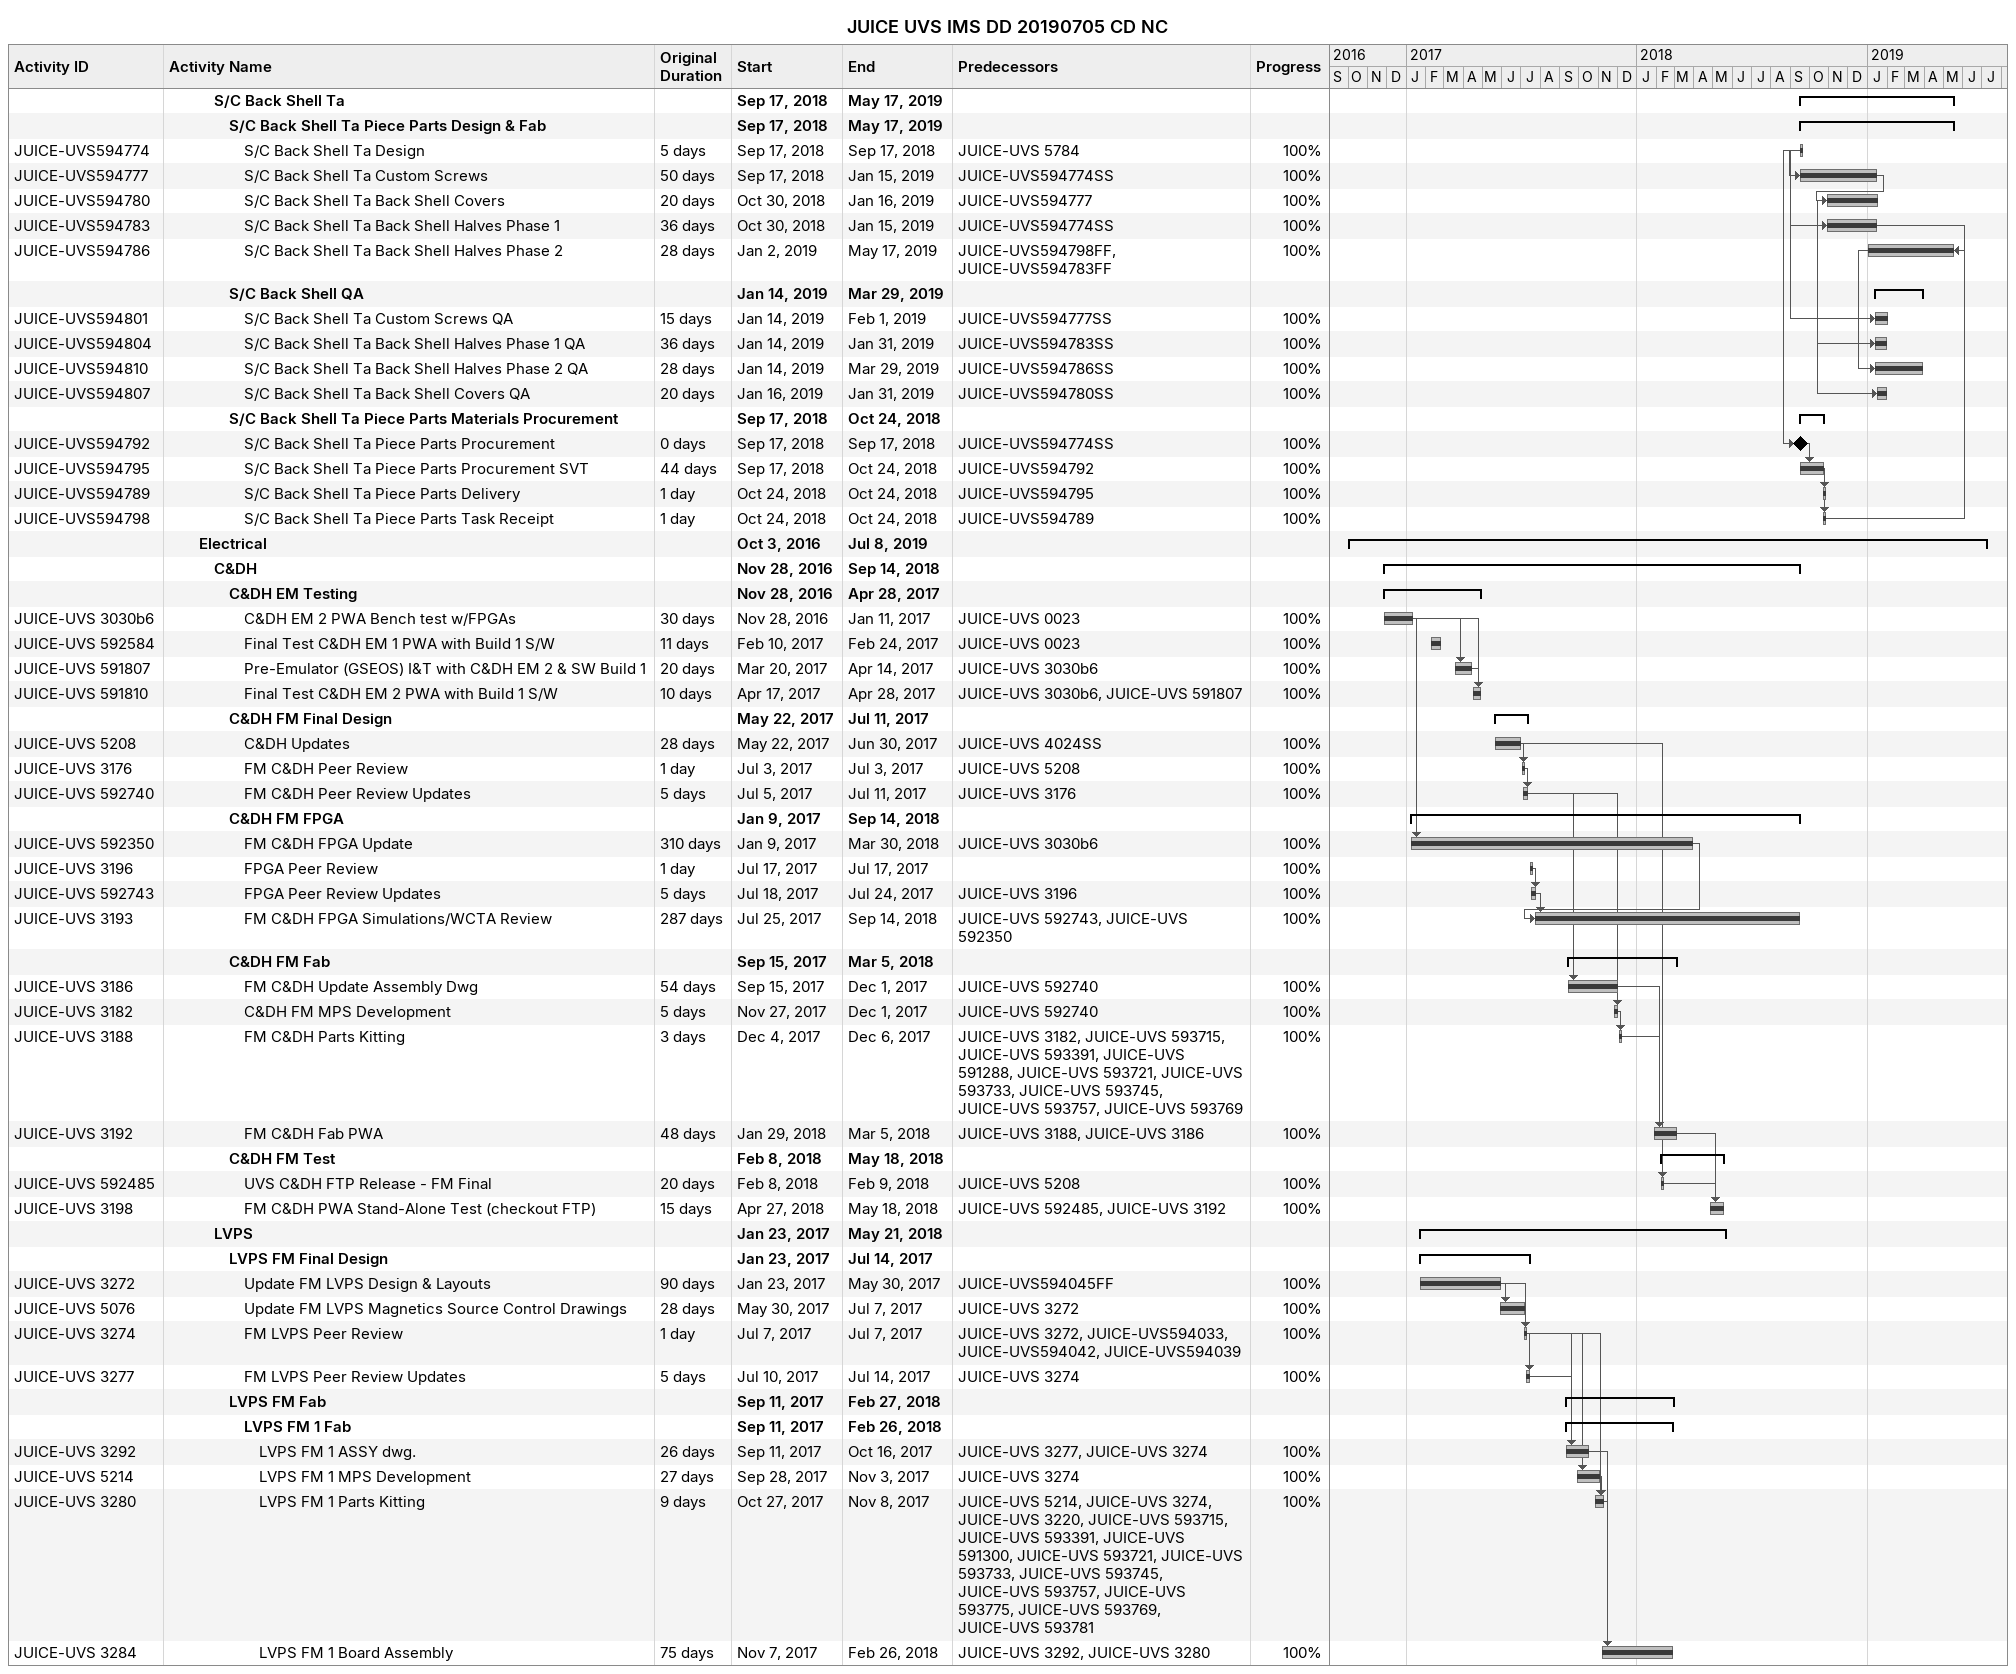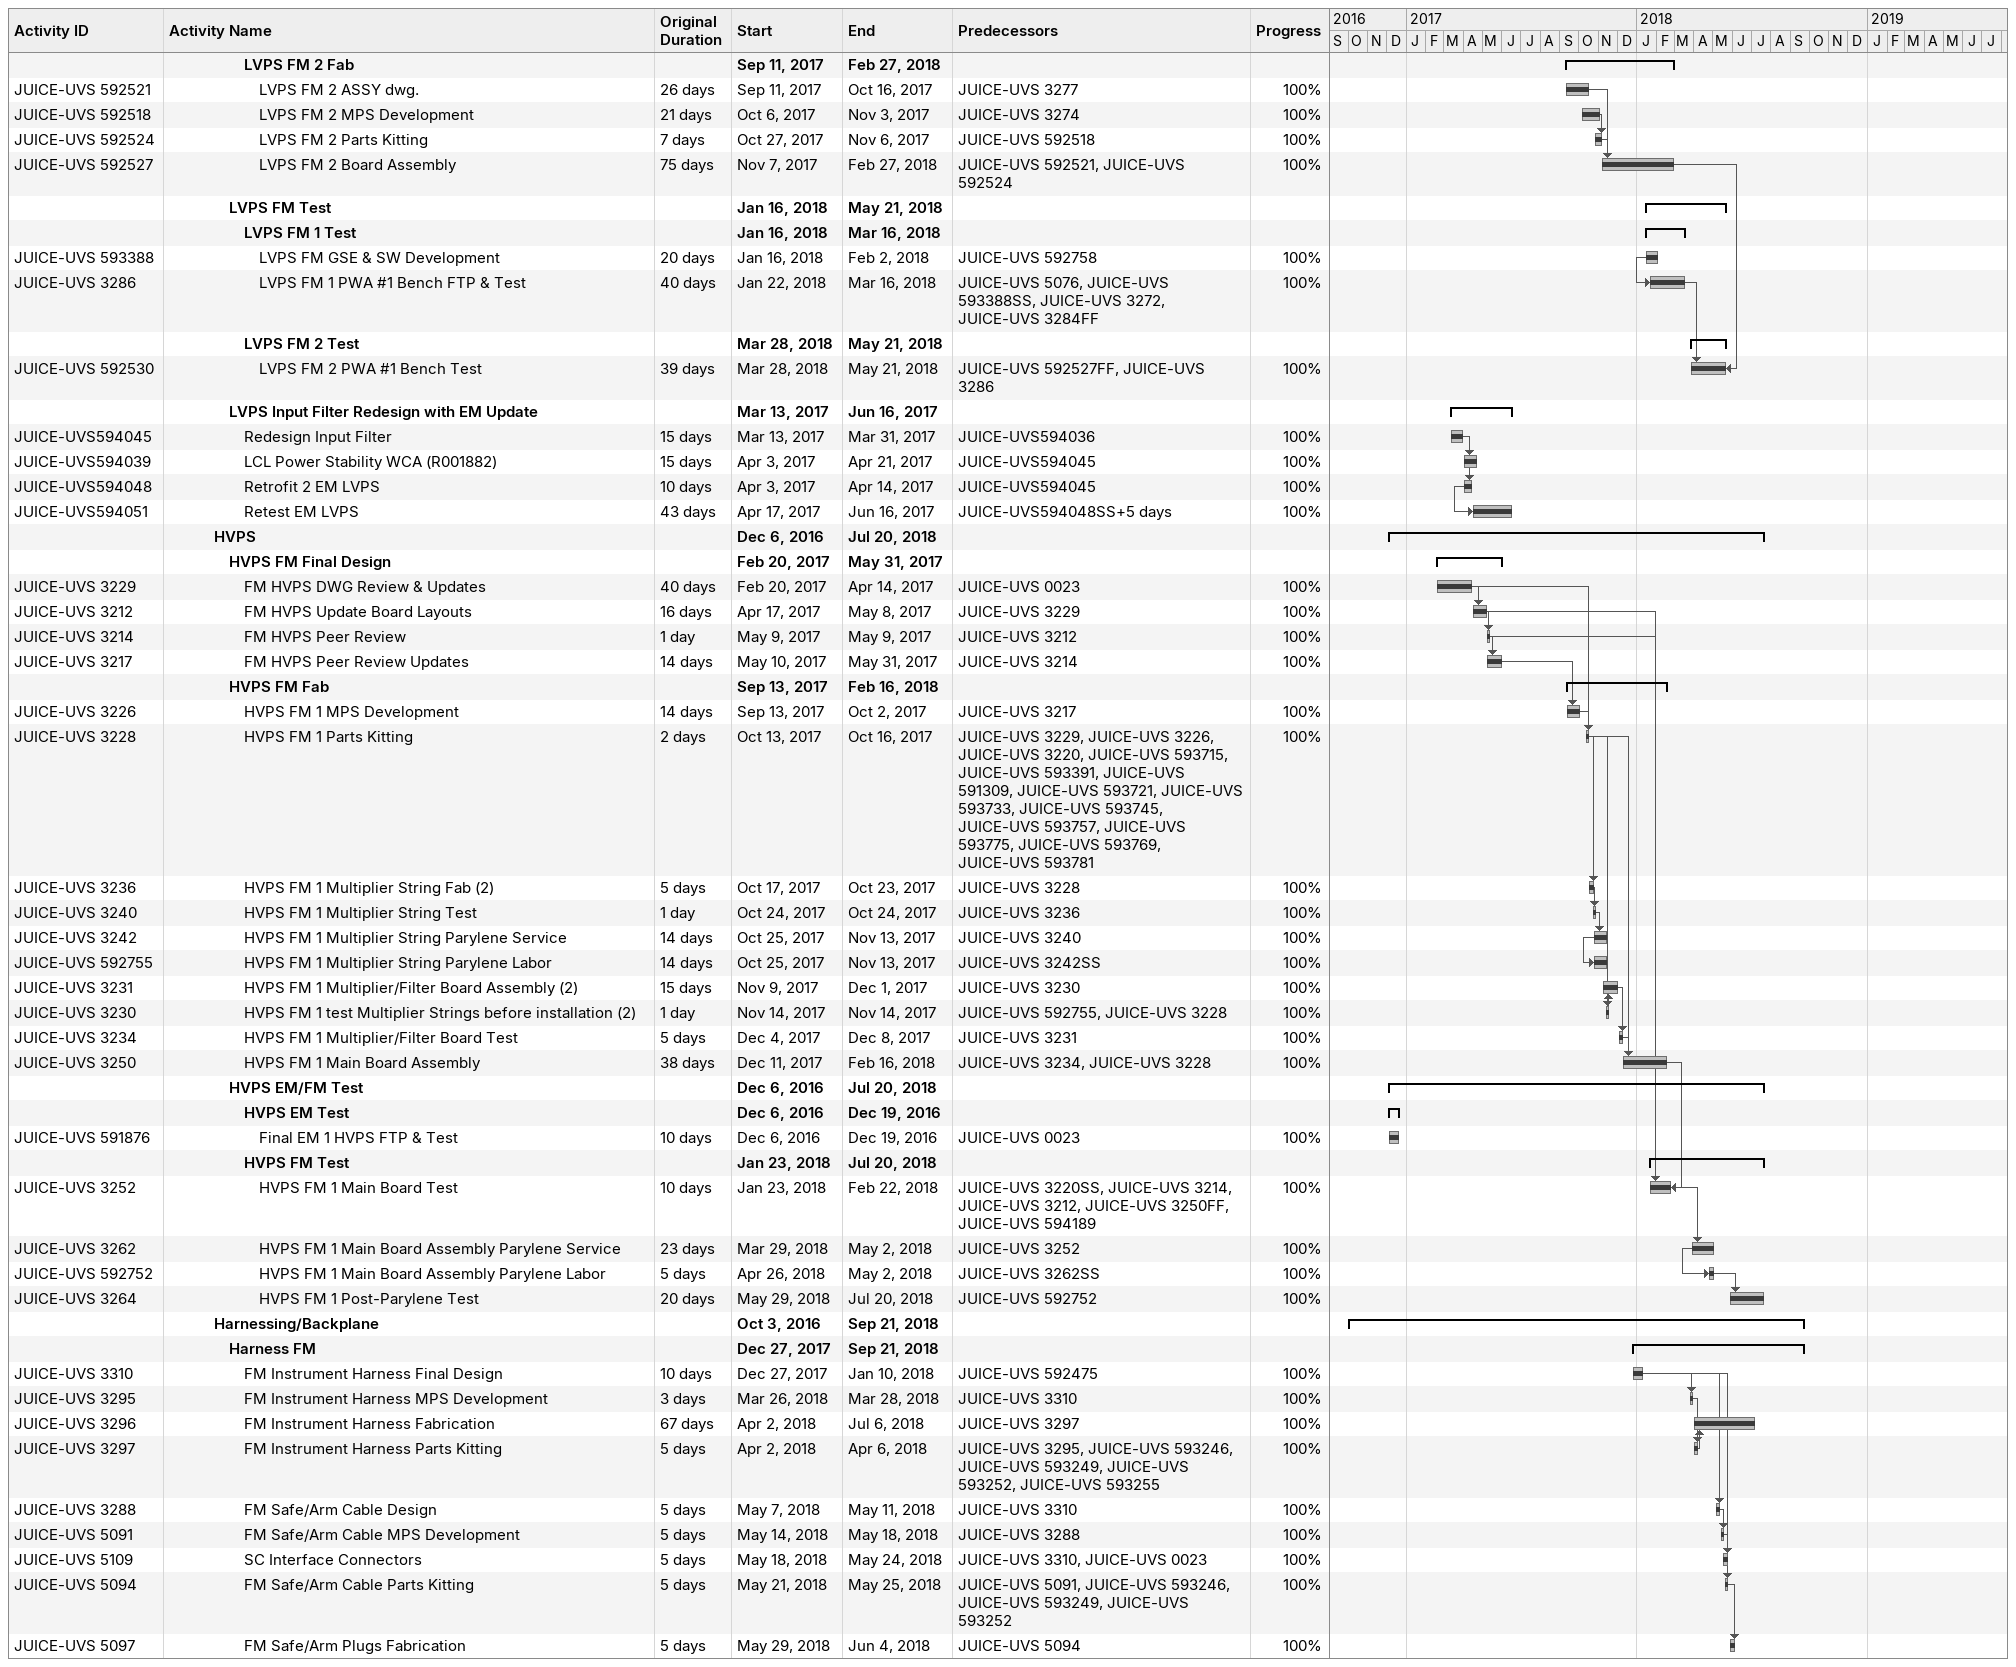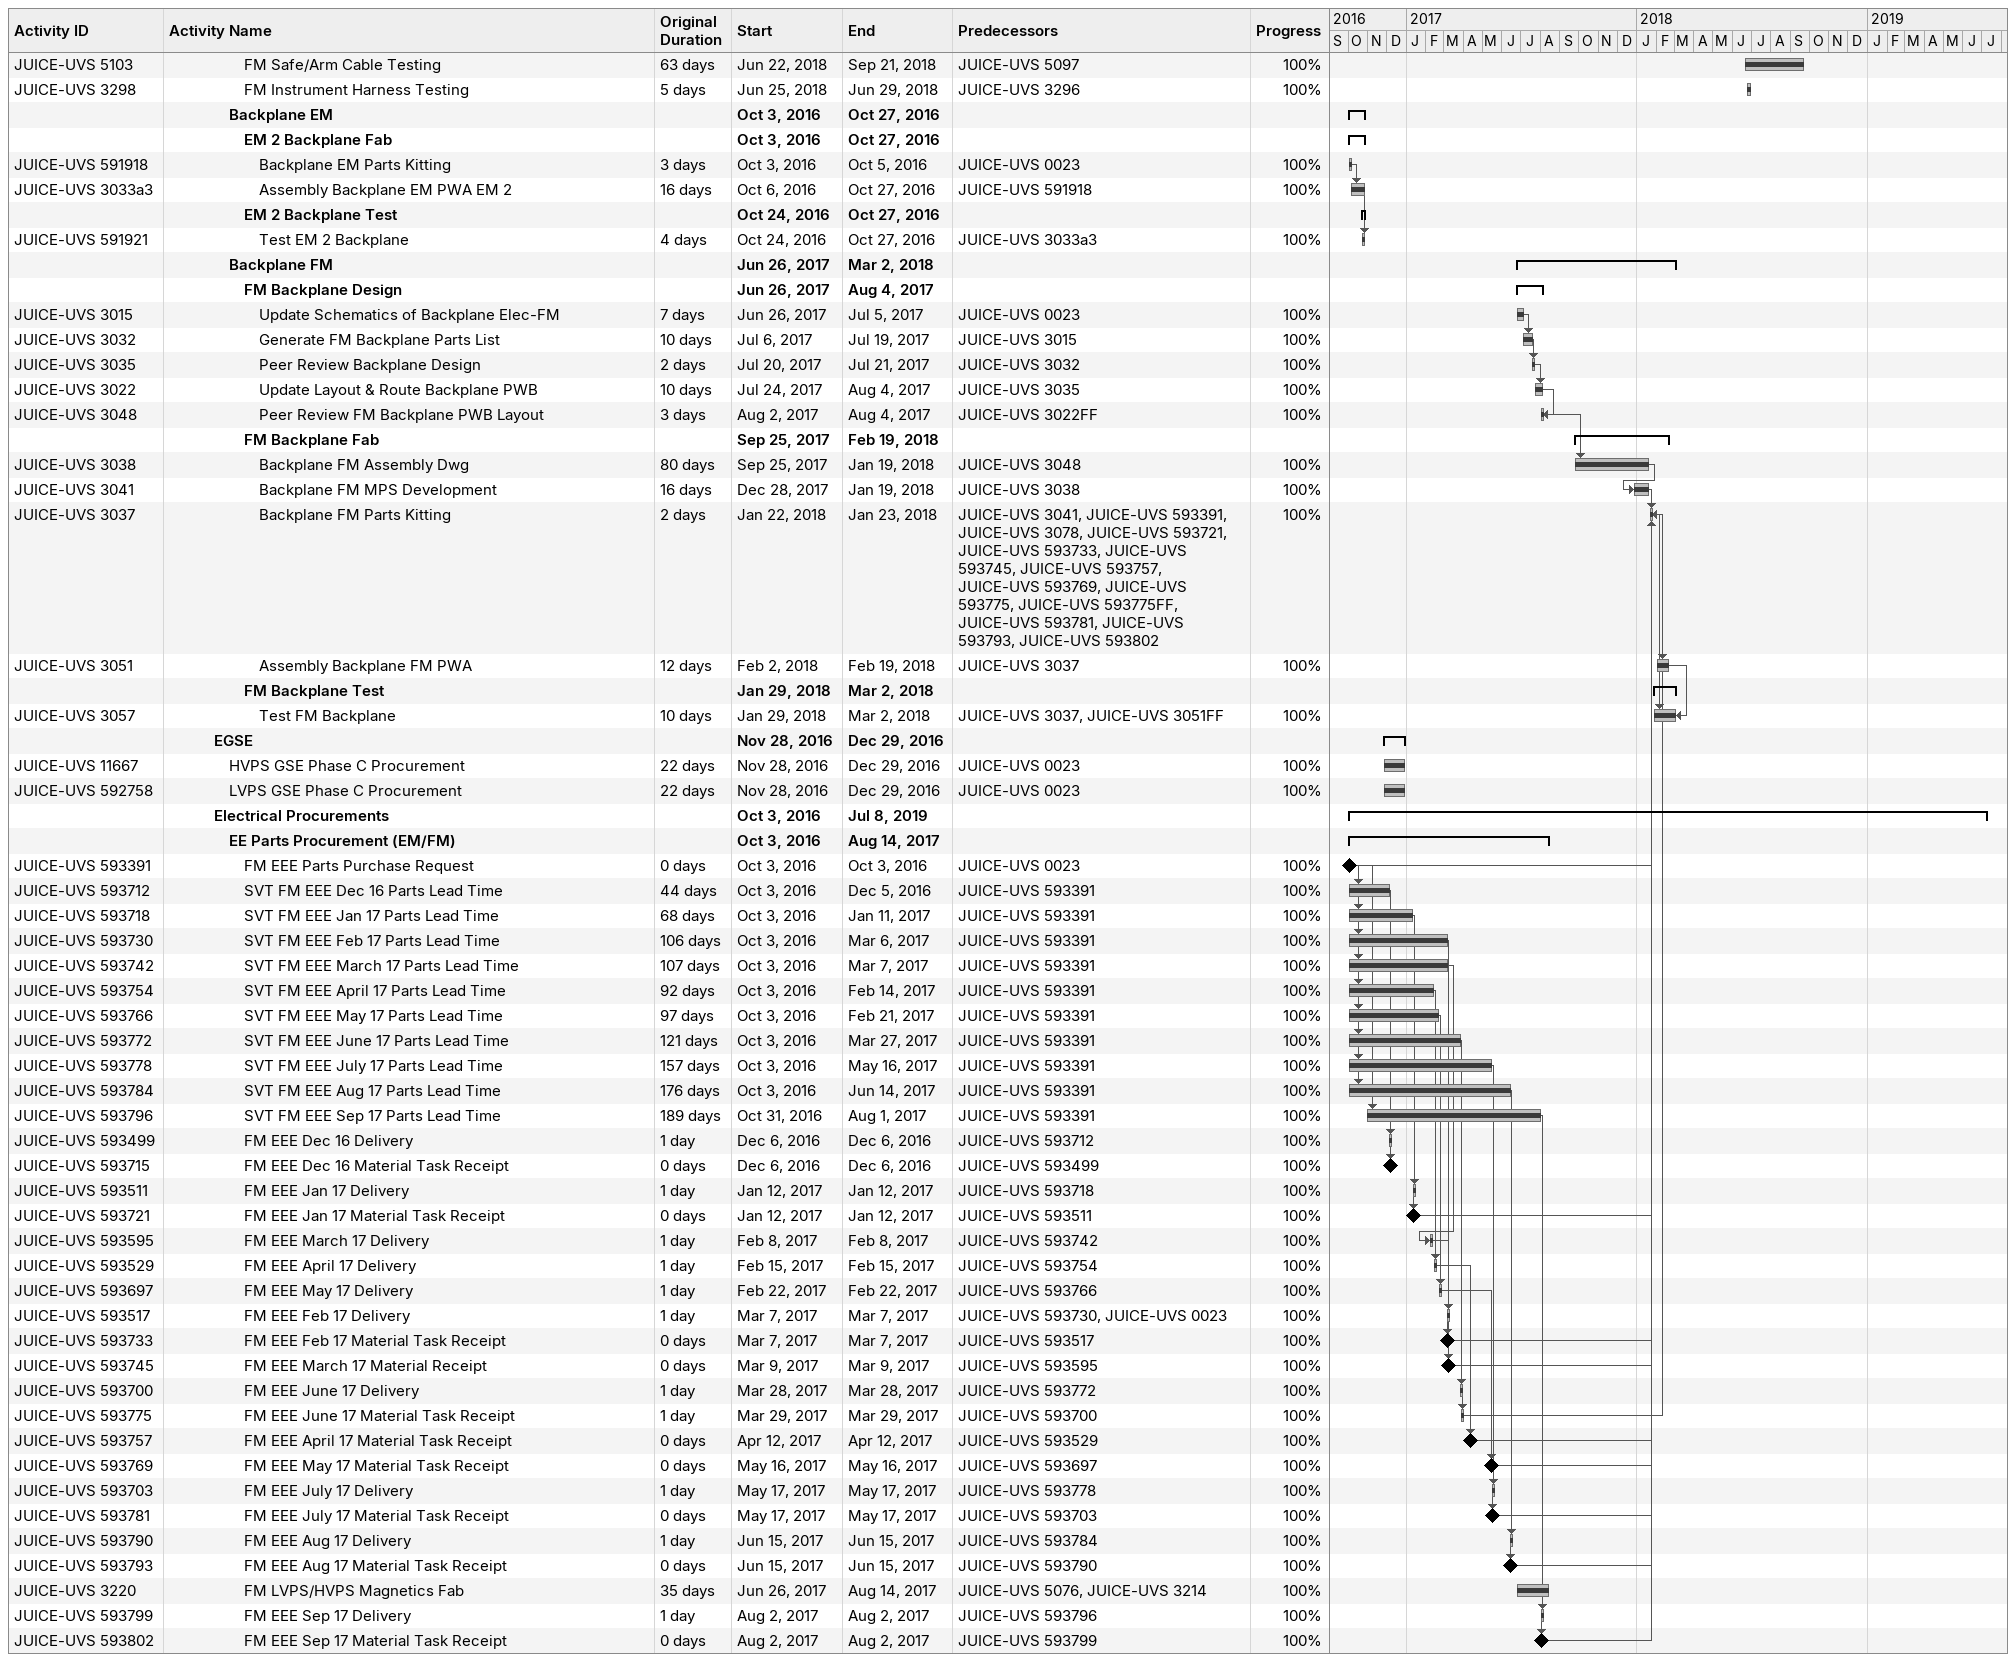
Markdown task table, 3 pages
JUICE UVS IMS DD 20190705 CD NC

| ID | Level | Task | Original duration | Start | Finish | Predecessors | % complete |
|---|---|---|---|---|---|---|---|
|  | 4 | **S/C Back Shell Ta** |  | 2018-09-17 | 2019-05-17 |  |  |
|  | 5 | **S/C Back Shell Ta Piece Parts Design & Fab** |  | 2018-09-17 | 2019-05-17 |  |  |
| JUICE-UVS594774 | 6 | S/C Back Shell Ta Design | 5d | 2018-09-17 | 2018-09-17 | JUICE-UVS 5784 | 100 |
| JUICE-UVS594777 | 6 | S/C Back Shell Ta Custom Screws | 50d | 2018-09-17 | 2019-01-15 | JUICE-UVS594774SS | 100 |
| JUICE-UVS594780 | 6 | S/C Back Shell Ta Back Shell Covers | 20d | 2018-10-30 | 2019-01-16 | JUICE-UVS594777 | 100 |
| JUICE-UVS594783 | 6 | S/C Back Shell Ta Back Shell Halves Phase 1 | 36d | 2018-10-30 | 2019-01-15 | JUICE-UVS594774SS | 100 |
| JUICE-UVS594786 | 6 | S/C Back Shell Ta Back Shell Halves Phase 2 | 28d | 2019-01-02 | 2019-05-17 | JUICE-UVS594798FF, JUICE-UVS594783FF | 100 |
|  | 5 | **S/C Back Shell QA** |  | 2019-01-14 | 2019-03-29 |  |  |
| JUICE-UVS594801 | 6 | S/C Back Shell Ta Custom Screws QA | 15d | 2019-01-14 | 2019-02-01 | JUICE-UVS594777SS | 100 |
| JUICE-UVS594804 | 6 | S/C Back Shell Ta Back Shell Halves Phase 1 QA | 36d | 2019-01-14 | 2019-01-31 | JUICE-UVS594783SS | 100 |
| JUICE-UVS594810 | 6 | S/C Back Shell Ta Back Shell Halves Phase 2 QA | 28d | 2019-01-14 | 2019-03-29 | JUICE-UVS594786SS | 100 |
| JUICE-UVS594807 | 6 | S/C Back Shell Ta Back Shell Covers QA | 20d | 2019-01-16 | 2019-01-31 | JUICE-UVS594780SS | 100 |
|  | 5 | **S/C Back Shell Ta Piece Parts Materials Procurement** |  | 2018-09-17 | 2018-10-24 |  |  |
| JUICE-UVS594792 | 6 | S/C Back Shell Ta Piece Parts Procurement | 0d | 2018-09-17 | 2018-09-17 | JUICE-UVS594774SS | 100 |
| JUICE-UVS594795 | 6 | S/C Back Shell Ta Piece Parts Procurement SVT | 44d | 2018-09-17 | 2018-10-24 | JUICE-UVS594792 | 100 |
| JUICE-UVS594789 | 6 | S/C Back Shell Ta Piece Parts Delivery | 1d | 2018-10-24 | 2018-10-24 | JUICE-UVS594795 | 100 |
| JUICE-UVS594798 | 6 | S/C Back Shell Ta Piece Parts Task Receipt | 1d | 2018-10-24 | 2018-10-24 | JUICE-UVS594789 | 100 |
|  | 3 | **Electrical** |  | 2016-10-03 | 2019-07-08 |  |  |
|  | 4 | **C&DH** |  | 2016-11-28 | 2018-09-14 |  |  |
|  | 5 | **C&DH EM Testing** |  | 2016-11-28 | 2017-04-28 |  |  |
| JUICE-UVS 3030b6 | 6 | C&DH EM 2 PWA Bench test w/FPGAs | 30d | 2016-11-28 | 2017-01-11 | JUICE-UVS 0023 | 100 |
| JUICE-UVS 592584 | 6 | Final Test C&DH EM 1 PWA with Build 1 S/W | 11d | 2017-02-10 | 2017-02-24 | JUICE-UVS 0023 | 100 |
| JUICE-UVS 591807 | 6 | Pre-Emulator (GSEOS) I&T with C&DH EM 2 & SW Build 1 | 20d | 2017-03-20 | 2017-04-14 | JUICE-UVS 3030b6 | 100 |
| JUICE-UVS 591810 | 6 | Final Test C&DH EM 2 PWA with Build 1 S/W | 10d | 2017-04-17 | 2017-04-28 | JUICE-UVS 3030b6, JUICE-UVS 591807 | 100 |
|  | 5 | **C&DH FM Final Design** |  | 2017-05-22 | 2017-07-11 |  |  |
| JUICE-UVS 5208 | 6 | C&DH Updates | 28d | 2017-05-22 | 2017-06-30 | JUICE-UVS 4024SS | 100 |
| JUICE-UVS 3176 | 6 | FM C&DH Peer Review | 1d | 2017-07-03 | 2017-07-03 | JUICE-UVS 5208 | 100 |
| JUICE-UVS 592740 | 6 | FM C&DH Peer Review Updates | 5d | 2017-07-05 | 2017-07-11 | JUICE-UVS 3176 | 100 |
|  | 5 | **C&DH FM FPGA** |  | 2017-01-09 | 2018-09-14 |  |  |
| JUICE-UVS 592350 | 6 | FM C&DH FPGA Update | 310d | 2017-01-09 | 2018-03-30 | JUICE-UVS 3030b6 | 100 |
| JUICE-UVS 3196 | 6 | FPGA Peer Review | 1d | 2017-07-17 | 2017-07-17 |  | 100 |
| JUICE-UVS 592743 | 6 | FPGA Peer Review Updates | 5d | 2017-07-18 | 2017-07-24 | JUICE-UVS 3196 | 100 |
| JUICE-UVS 3193 | 6 | FM C&DH FPGA Simulations/WCTA Review | 287d | 2017-07-25 | 2018-09-14 | JUICE-UVS 592743, JUICE-UVS 592350 | 100 |
|  | 5 | **C&DH FM Fab** |  | 2017-09-15 | 2018-03-05 |  |  |
| JUICE-UVS 3186 | 6 | FM C&DH Update Assembly Dwg | 54d | 2017-09-15 | 2017-12-01 | JUICE-UVS 592740 | 100 |
| JUICE-UVS 3182 | 6 | C&DH FM MPS Development | 5d | 2017-11-27 | 2017-12-01 | JUICE-UVS 592740 | 100 |
| JUICE-UVS 3188 | 6 | FM C&DH Parts Kitting | 3d | 2017-12-04 | 2017-12-06 | JUICE-UVS 3182, JUICE-UVS 593715, JUICE-UVS 593391, JUICE-UVS 591288, JUICE-UVS 593721, JUICE-UVS 593733, JUICE-UVS 593745, JUICE-UVS 593757, JUICE-UVS 593769 | 100 |
| JUICE-UVS 3192 | 6 | FM C&DH Fab PWA | 48d | 2018-01-29 | 2018-03-05 | JUICE-UVS 3188, JUICE-UVS 3186 | 100 |
|  | 5 | **C&DH FM Test** |  | 2018-02-08 | 2018-05-18 |  |  |
| JUICE-UVS 592485 | 6 | UVS C&DH FTP Release - FM Final | 20d | 2018-02-08 | 2018-02-09 | JUICE-UVS 5208 | 100 |
| JUICE-UVS 3198 | 6 | FM C&DH PWA Stand-Alone Test (checkout FTP) | 15d | 2018-04-27 | 2018-05-18 | JUICE-UVS 592485, JUICE-UVS 3192 | 100 |
|  | 4 | **LVPS** |  | 2017-01-23 | 2018-05-21 |  |  |
|  | 5 | **LVPS FM Final Design** |  | 2017-01-23 | 2017-07-14 |  |  |
| JUICE-UVS 3272 | 6 | Update FM LVPS Design & Layouts | 90d | 2017-01-23 | 2017-05-30 | JUICE-UVS594045FF | 100 |
| JUICE-UVS 5076 | 6 | Update FM LVPS Magnetics Source Control Drawings | 28d | 2017-05-30 | 2017-07-07 | JUICE-UVS 3272 | 100 |
| JUICE-UVS 3274 | 6 | FM LVPS Peer Review | 1d | 2017-07-07 | 2017-07-07 | JUICE-UVS 3272, JUICE-UVS594033, JUICE-UVS594042, JUICE-UVS594039 | 100 |
| JUICE-UVS 3277 | 6 | FM LVPS Peer Review Updates | 5d | 2017-07-10 | 2017-07-14 | JUICE-UVS 3274 | 100 |
|  | 5 | **LVPS FM Fab** |  | 2017-09-11 | 2018-02-27 |  |  |
|  | 6 | **LVPS FM 1 Fab** |  | 2017-09-11 | 2018-02-26 |  |  |
| JUICE-UVS 3292 | 7 | LVPS FM 1 ASSY dwg. | 26d | 2017-09-11 | 2017-10-16 | JUICE-UVS 3277, JUICE-UVS 3274 | 100 |
| JUICE-UVS 5214 | 7 | LVPS FM 1 MPS Development | 27d | 2017-09-28 | 2017-11-03 | JUICE-UVS 3274 | 100 |
| JUICE-UVS 3280 | 7 | LVPS FM 1 Parts Kitting | 9d | 2017-10-27 | 2017-11-08 | JUICE-UVS 5214, JUICE-UVS 3274, JUICE-UVS 3220, JUICE-UVS 593715, JUICE-UVS 593391, JUICE-UVS 591300, JUICE-UVS 593721, JUICE-UVS 593733, JUICE-UVS 593745, JUICE-UVS 593757, JUICE-UVS 593775, JUICE-UVS 593769, JUICE-UVS 593781 | 100 |
| JUICE-UVS 3284 | 7 | LVPS FM 1 Board Assembly | 75d | 2017-11-07 | 2018-02-26 | JUICE-UVS 3292, JUICE-UVS 3280 | 100 |
|  | 6 | **LVPS FM 2 Fab** |  | 2017-09-11 | 2018-02-27 |  |  |
| JUICE-UVS 592521 | 7 | LVPS FM 2 ASSY dwg. | 26d | 2017-09-11 | 2017-10-16 | JUICE-UVS 3277 | 100 |
| JUICE-UVS 592518 | 7 | LVPS FM 2 MPS Development | 21d | 2017-10-06 | 2017-11-03 | JUICE-UVS 3274 | 100 |
| JUICE-UVS 592524 | 7 | LVPS FM 2 Parts Kitting | 7d | 2017-10-27 | 2017-11-06 | JUICE-UVS 592518 | 100 |
| JUICE-UVS 592527 | 7 | LVPS FM 2 Board Assembly | 75d | 2017-11-07 | 2018-02-27 | JUICE-UVS 592521, JUICE-UVS 592524 | 100 |
|  | 5 | **LVPS FM Test** |  | 2018-01-16 | 2018-05-21 |  |  |
|  | 6 | **LVPS FM 1 Test** |  | 2018-01-16 | 2018-03-16 |  |  |
| JUICE-UVS 593388 | 7 | LVPS FM GSE & SW Development | 20d | 2018-01-16 | 2018-02-02 | JUICE-UVS 592758 | 100 |
| JUICE-UVS 3286 | 7 | LVPS FM 1 PWA #1 Bench FTP & Test | 40d | 2018-01-22 | 2018-03-16 | JUICE-UVS 5076, JUICE-UVS 593388SS, JUICE-UVS 3272, JUICE-UVS 3284FF | 100 |
|  | 6 | **LVPS FM 2 Test** |  | 2018-03-28 | 2018-05-21 |  |  |
| JUICE-UVS 592530 | 7 | LVPS FM 2 PWA #1 Bench Test | 39d | 2018-03-28 | 2018-05-21 | JUICE-UVS 592527FF, JUICE-UVS 3286 | 100 |
|  | 5 | **LVPS Input Filter Redesign with EM Update** |  | 2017-03-13 | 2017-06-16 |  |  |
| JUICE-UVS594045 | 6 | Redesign Input Filter | 15d | 2017-03-13 | 2017-03-31 | JUICE-UVS594036 | 100 |
| JUICE-UVS594039 | 6 | LCL Power Stability WCA (R001882) | 15d | 2017-04-03 | 2017-04-21 | JUICE-UVS594045 | 100 |
| JUICE-UVS594048 | 6 | Retrofit 2 EM LVPS | 10d | 2017-04-03 | 2017-04-14 | JUICE-UVS594045 | 100 |
| JUICE-UVS594051 | 6 | Retest EM LVPS | 43d | 2017-04-17 | 2017-06-16 | JUICE-UVS594048SS+5d | 100 |
|  | 4 | **HVPS** |  | 2016-12-06 | 2018-07-20 |  |  |
|  | 5 | **HVPS FM Final Design** |  | 2017-02-20 | 2017-05-31 |  |  |
| JUICE-UVS 3229 | 6 | FM HVPS DWG Review & Updates | 40d | 2017-02-20 | 2017-04-14 | JUICE-UVS 0023 | 100 |
| JUICE-UVS 3212 | 6 | FM HVPS Update Board Layouts | 16d | 2017-04-17 | 2017-05-08 | JUICE-UVS 3229 | 100 |
| JUICE-UVS 3214 | 6 | FM HVPS Peer Review | 1d | 2017-05-09 | 2017-05-09 | JUICE-UVS 3212 | 100 |
| JUICE-UVS 3217 | 6 | FM HVPS Peer Review Updates | 14d | 2017-05-10 | 2017-05-31 | JUICE-UVS 3214 | 100 |
|  | 5 | **HVPS FM Fab** |  | 2017-09-13 | 2018-02-16 |  |  |
| JUICE-UVS 3226 | 6 | HVPS FM 1 MPS Development | 14d | 2017-09-13 | 2017-10-02 | JUICE-UVS 3217 | 100 |
| JUICE-UVS 3228 | 6 | HVPS FM 1 Parts Kitting | 2d | 2017-10-13 | 2017-10-16 | JUICE-UVS 3229, JUICE-UVS 3226, JUICE-UVS 3220, JUICE-UVS 593715, JUICE-UVS 593391, JUICE-UVS 591309, JUICE-UVS 593721, JUICE-UVS 593733, JUICE-UVS 593745, JUICE-UVS 593757, JUICE-UVS 593775, JUICE-UVS 593769, JUICE-UVS 593781 | 100 |
| JUICE-UVS 3236 | 6 | HVPS FM 1 Multiplier String Fab (2) | 5d | 2017-10-17 | 2017-10-23 | JUICE-UVS 3228 | 100 |
| JUICE-UVS 3240 | 6 | HVPS FM 1 Multiplier String Test | 1d | 2017-10-24 | 2017-10-24 | JUICE-UVS 3236 | 100 |
| JUICE-UVS 3242 | 6 | HVPS FM 1 Multiplier String Parylene Service | 14d | 2017-10-25 | 2017-11-13 | JUICE-UVS 3240 | 100 |
| JUICE-UVS 592755 | 6 | HVPS FM 1 Multiplier String Parylene Labor | 14d | 2017-10-25 | 2017-11-13 | JUICE-UVS 3242SS | 100 |
| JUICE-UVS 3231 | 6 | HVPS FM 1 Multiplier/Filter Board Assembly (2) | 15d | 2017-11-09 | 2017-12-01 | JUICE-UVS 3230 | 100 |
| JUICE-UVS 3230 | 6 | HVPS FM 1 test Multiplier Strings before installation (2) | 1d | 2017-11-14 | 2017-11-14 | JUICE-UVS 592755, JUICE-UVS 3228 | 100 |
| JUICE-UVS 3234 | 6 | HVPS FM 1 Multiplier/Filter Board Test | 5d | 2017-12-04 | 2017-12-08 | JUICE-UVS 3231 | 100 |
| JUICE-UVS 3250 | 6 | HVPS FM 1 Main Board Assembly | 38d | 2017-12-11 | 2018-02-16 | JUICE-UVS 3234, JUICE-UVS 3228 | 100 |
|  | 5 | **HVPS EM/FM Test** |  | 2016-12-06 | 2018-07-20 |  |  |
|  | 6 | **HVPS EM Test** |  | 2016-12-06 | 2016-12-19 |  |  |
| JUICE-UVS 591876 | 7 | Final EM 1 HVPS FTP & Test | 10d | 2016-12-06 | 2016-12-19 | JUICE-UVS 0023 | 100 |
|  | 6 | **HVPS FM Test** |  | 2018-01-23 | 2018-07-20 |  |  |
| JUICE-UVS 3252 | 7 | HVPS FM 1 Main Board Test | 10d | 2018-01-23 | 2018-02-22 | JUICE-UVS 3220SS, JUICE-UVS 3214, JUICE-UVS 3212, JUICE-UVS 3250FF, JUICE-UVS 594189 | 100 |
| JUICE-UVS 3262 | 7 | HVPS FM 1 Main Board Assembly Parylene Service | 23d | 2018-03-29 | 2018-05-02 | JUICE-UVS 3252 | 100 |
| JUICE-UVS 592752 | 7 | HVPS FM 1 Main Board Assembly Parylene Labor | 5d | 2018-04-26 | 2018-05-02 | JUICE-UVS 3262SS | 100 |
| JUICE-UVS 3264 | 7 | HVPS FM 1 Post-Parylene Test | 20d | 2018-05-29 | 2018-07-20 | JUICE-UVS 592752 | 100 |
|  | 4 | **Harnessing/Backplane** |  | 2016-10-03 | 2018-09-21 |  |  |
|  | 5 | **Harness FM** |  | 2017-12-27 | 2018-09-21 |  |  |
| JUICE-UVS 3310 | 6 | FM Instrument Harness Final Design | 10d | 2017-12-27 | 2018-01-10 | JUICE-UVS 592475 | 100 |
| JUICE-UVS 3295 | 6 | FM Instrument Harness MPS Development | 3d | 2018-03-26 | 2018-03-28 | JUICE-UVS 3310 | 100 |
| JUICE-UVS 3296 | 6 | FM Instrument Harness Fabrication | 67d | 2018-04-02 | 2018-07-06 | JUICE-UVS 3297 | 100 |
| JUICE-UVS 3297 | 6 | FM Instrument Harness Parts Kitting | 5d | 2018-04-02 | 2018-04-06 | JUICE-UVS 3295, JUICE-UVS 593246, JUICE-UVS 593249, JUICE-UVS 593252, JUICE-UVS 593255 | 100 |
| JUICE-UVS 3288 | 6 | FM Safe/Arm Cable Design | 5d | 2018-05-07 | 2018-05-11 | JUICE-UVS 3310 | 100 |
| JUICE-UVS 5091 | 6 | FM Safe/Arm Cable MPS Development | 5d | 2018-05-14 | 2018-05-18 | JUICE-UVS 3288 | 100 |
| JUICE-UVS 5109 | 6 | SC Interface Connectors | 5d | 2018-05-18 | 2018-05-24 | JUICE-UVS 3310, JUICE-UVS 0023 | 100 |
| JUICE-UVS 5094 | 6 | FM Safe/Arm Cable Parts Kitting | 5d | 2018-05-21 | 2018-05-25 | JUICE-UVS 5091, JUICE-UVS 593246, JUICE-UVS 593249, JUICE-UVS 593252 | 100 |
| JUICE-UVS 5097 | 6 | FM Safe/Arm Plugs Fabrication | 5d | 2018-05-29 | 2018-06-04 | JUICE-UVS 5094 | 100 |
| JUICE-UVS 5103 | 6 | FM Safe/Arm Cable Testing | 63d | 2018-06-22 | 2018-09-21 | JUICE-UVS 5097 | 100 |
| JUICE-UVS 3298 | 6 | FM Instrument Harness Testing | 5d | 2018-06-25 | 2018-06-29 | JUICE-UVS 3296 | 100 |
|  | 5 | **Backplane EM** |  | 2016-10-03 | 2016-10-27 |  |  |
|  | 6 | **EM 2 Backplane Fab** |  | 2016-10-03 | 2016-10-27 |  |  |
| JUICE-UVS 591918 | 7 | Backplane EM Parts Kitting | 3d | 2016-10-03 | 2016-10-05 | JUICE-UVS 0023 | 100 |
| JUICE-UVS 3033a3 | 7 | Assembly Backplane EM PWA EM 2 | 16d | 2016-10-06 | 2016-10-27 | JUICE-UVS 591918 | 100 |
|  | 6 | **EM 2 Backplane Test** |  | 2016-10-24 | 2016-10-27 |  |  |
| JUICE-UVS 591921 | 7 | Test EM 2 Backplane | 4d | 2016-10-24 | 2016-10-27 | JUICE-UVS 3033a3 | 100 |
|  | 5 | **Backplane FM** |  | 2017-06-26 | 2018-03-02 |  |  |
|  | 6 | **FM Backplane Design** |  | 2017-06-26 | 2017-08-04 |  |  |
| JUICE-UVS 3015 | 7 | Update Schematics of Backplane Elec-FM | 7d | 2017-06-26 | 2017-07-05 | JUICE-UVS 0023 | 100 |
| JUICE-UVS 3032 | 7 | Generate FM Backplane Parts List | 10d | 2017-07-06 | 2017-07-19 | JUICE-UVS 3015 | 100 |
| JUICE-UVS 3035 | 7 | Peer Review Backplane Design | 2d | 2017-07-20 | 2017-07-21 | JUICE-UVS 3032 | 100 |
| JUICE-UVS 3022 | 7 | Update Layout & Route Backplane PWB | 10d | 2017-07-24 | 2017-08-04 | JUICE-UVS 3035 | 100 |
| JUICE-UVS 3048 | 7 | Peer Review FM Backplane PWB Layout | 3d | 2017-08-02 | 2017-08-04 | JUICE-UVS 3022FF | 100 |
|  | 6 | **FM Backplane Fab** |  | 2017-09-25 | 2018-02-19 |  |  |
| JUICE-UVS 3038 | 7 | Backplane FM Assembly Dwg | 80d | 2017-09-25 | 2018-01-19 | JUICE-UVS 3048 | 100 |
| JUICE-UVS 3041 | 7 | Backplane FM MPS Development | 16d | 2017-12-28 | 2018-01-19 | JUICE-UVS 3038 | 100 |
| JUICE-UVS 3037 | 7 | Backplane FM Parts Kitting | 2d | 2018-01-22 | 2018-01-23 | JUICE-UVS 3041, JUICE-UVS 593391, JUICE-UVS 3078, JUICE-UVS 593721, JUICE-UVS 593733, JUICE-UVS 593745, JUICE-UVS 593757, JUICE-UVS 593769, JUICE-UVS 593775, JUICE-UVS 593775FF, JUICE-UVS 593781, JUICE-UVS 593793, JUICE-UVS 593802 | 100 |
| JUICE-UVS 3051 | 7 | Assembly Backplane FM PWA | 12d | 2018-02-02 | 2018-02-19 | JUICE-UVS 3037 | 100 |
|  | 6 | **FM Backplane Test** |  | 2018-01-29 | 2018-03-02 |  |  |
| JUICE-UVS 3057 | 7 | Test FM Backplane | 10d | 2018-01-29 | 2018-03-02 | JUICE-UVS 3037, JUICE-UVS 3051FF | 100 |
|  | 4 | **EGSE** |  | 2016-11-28 | 2016-12-29 |  |  |
| JUICE-UVS 11667 | 5 | HVPS GSE Phase C Procurement | 22d | 2016-11-28 | 2016-12-29 | JUICE-UVS 0023 | 100 |
| JUICE-UVS 592758 | 5 | LVPS GSE Phase C Procurement | 22d | 2016-11-28 | 2016-12-29 | JUICE-UVS 0023 | 100 |
|  | 4 | **Electrical Procurements** |  | 2016-10-03 | 2019-07-08 |  |  |
|  | 5 | **EE Parts Procurement (EM/FM)** |  | 2016-10-03 | 2017-08-14 |  |  |
| JUICE-UVS 593391 | 6 | FM EEE Parts Purchase Request | 0d | 2016-10-03 | 2016-10-03 | JUICE-UVS 0023 | 100 |
| JUICE-UVS 593712 | 6 | SVT FM EEE Dec 16 Parts Lead Time | 44d | 2016-10-03 | 2016-12-05 | JUICE-UVS 593391 | 100 |
| JUICE-UVS 593718 | 6 | SVT FM EEE Jan 17 Parts Lead Time | 68d | 2016-10-03 | 2017-01-11 | JUICE-UVS 593391 | 100 |
| JUICE-UVS 593730 | 6 | SVT FM EEE Feb 17 Parts Lead Time | 106d | 2016-10-03 | 2017-03-06 | JUICE-UVS 593391 | 100 |
| JUICE-UVS 593742 | 6 | SVT FM EEE March 17 Parts Lead Time | 107d | 2016-10-03 | 2017-03-07 | JUICE-UVS 593391 | 100 |
| JUICE-UVS 593754 | 6 | SVT FM EEE April 17 Parts Lead Time | 92d | 2016-10-03 | 2017-02-14 | JUICE-UVS 593391 | 100 |
| JUICE-UVS 593766 | 6 | SVT FM EEE May 17 Parts Lead Time | 97d | 2016-10-03 | 2017-02-21 | JUICE-UVS 593391 | 100 |
| JUICE-UVS 593772 | 6 | SVT FM EEE June 17 Parts Lead Time | 121d | 2016-10-03 | 2017-03-27 | JUICE-UVS 593391 | 100 |
| JUICE-UVS 593778 | 6 | SVT FM EEE July 17 Parts Lead Time | 157d | 2016-10-03 | 2017-05-16 | JUICE-UVS 593391 | 100 |
| JUICE-UVS 593784 | 6 | SVT FM EEE Aug 17 Parts Lead Time | 176d | 2016-10-03 | 2017-06-14 | JUICE-UVS 593391 | 100 |
| JUICE-UVS 593796 | 6 | SVT FM EEE Sep 17 Parts Lead Time | 189d | 2016-10-31 | 2017-08-01 | JUICE-UVS 593391 | 100 |
| JUICE-UVS 593499 | 6 | FM EEE Dec 16 Delivery | 1d | 2016-12-06 | 2016-12-06 | JUICE-UVS 593712 | 100 |
| JUICE-UVS 593715 | 6 | FM EEE Dec 16 Material Task Receipt | 0d | 2016-12-06 | 2016-12-06 | JUICE-UVS 593499 | 100 |
| JUICE-UVS 593511 | 6 | FM EEE Jan 17 Delivery | 1d | 2017-01-12 | 2017-01-12 | JUICE-UVS 593718 | 100 |
| JUICE-UVS 593721 | 6 | FM EEE Jan 17 Material Task Receipt | 0d | 2017-01-12 | 2017-01-12 | JUICE-UVS 593511 | 100 |
| JUICE-UVS 593595 | 6 | FM EEE March 17 Delivery | 1d | 2017-02-08 | 2017-02-08 | JUICE-UVS 593742 | 100 |
| JUICE-UVS 593529 | 6 | FM EEE April 17 Delivery | 1d | 2017-02-15 | 2017-02-15 | JUICE-UVS 593754 | 100 |
| JUICE-UVS 593697 | 6 | FM EEE May 17 Delivery | 1d | 2017-02-22 | 2017-02-22 | JUICE-UVS 593766 | 100 |
| JUICE-UVS 593517 | 6 | FM EEE Feb 17 Delivery | 1d | 2017-03-07 | 2017-03-07 | JUICE-UVS 593730, JUICE-UVS 0023 | 100 |
| JUICE-UVS 593733 | 6 | FM EEE Feb 17 Material Task Receipt | 0d | 2017-03-07 | 2017-03-07 | JUICE-UVS 593517 | 100 |
| JUICE-UVS 593745 | 6 | FM EEE March 17 Material Receipt | 0d | 2017-03-09 | 2017-03-09 | JUICE-UVS 593595 | 100 |
| JUICE-UVS 593700 | 6 | FM EEE June 17 Delivery | 1d | 2017-03-28 | 2017-03-28 | JUICE-UVS 593772 | 100 |
| JUICE-UVS 593775 | 6 | FM EEE June 17 Material Task Receipt | 1d | 2017-03-29 | 2017-03-29 | JUICE-UVS 593700 | 100 |
| JUICE-UVS 593757 | 6 | FM EEE April 17 Material Task Receipt | 0d | 2017-04-12 | 2017-04-12 | JUICE-UVS 593529 | 100 |
| JUICE-UVS 593769 | 6 | FM EEE May 17 Material Task Receipt | 0d | 2017-05-16 | 2017-05-16 | JUICE-UVS 593697 | 100 |
| JUICE-UVS 593703 | 6 | FM EEE July 17 Delivery | 1d | 2017-05-17 | 2017-05-17 | JUICE-UVS 593778 | 100 |
| JUICE-UVS 593781 | 6 | FM EEE July 17 Material Task Receipt | 0d | 2017-05-17 | 2017-05-17 | JUICE-UVS 593703 | 100 |
| JUICE-UVS 593790 | 6 | FM EEE Aug 17 Delivery | 1d | 2017-06-15 | 2017-06-15 | JUICE-UVS 593784 | 100 |
| JUICE-UVS 593793 | 6 | FM EEE Aug 17 Material Task Receipt | 0d | 2017-06-15 | 2017-06-15 | JUICE-UVS 593790 | 100 |
| JUICE-UVS 3220 | 6 | FM LVPS/HVPS Magnetics Fab | 35d | 2017-06-26 | 2017-08-14 | JUICE-UVS 5076, JUICE-UVS 3214 | 100 |
| JUICE-UVS 593799 | 6 | FM EEE Sep 17 Delivery | 1d | 2017-08-02 | 2017-08-02 | JUICE-UVS 593796 | 100 |
| JUICE-UVS 593802 | 6 | FM EEE Sep 17 Material Task Receipt | 0d | 2017-08-02 | 2017-08-02 | JUICE-UVS 593799 | 100 |
